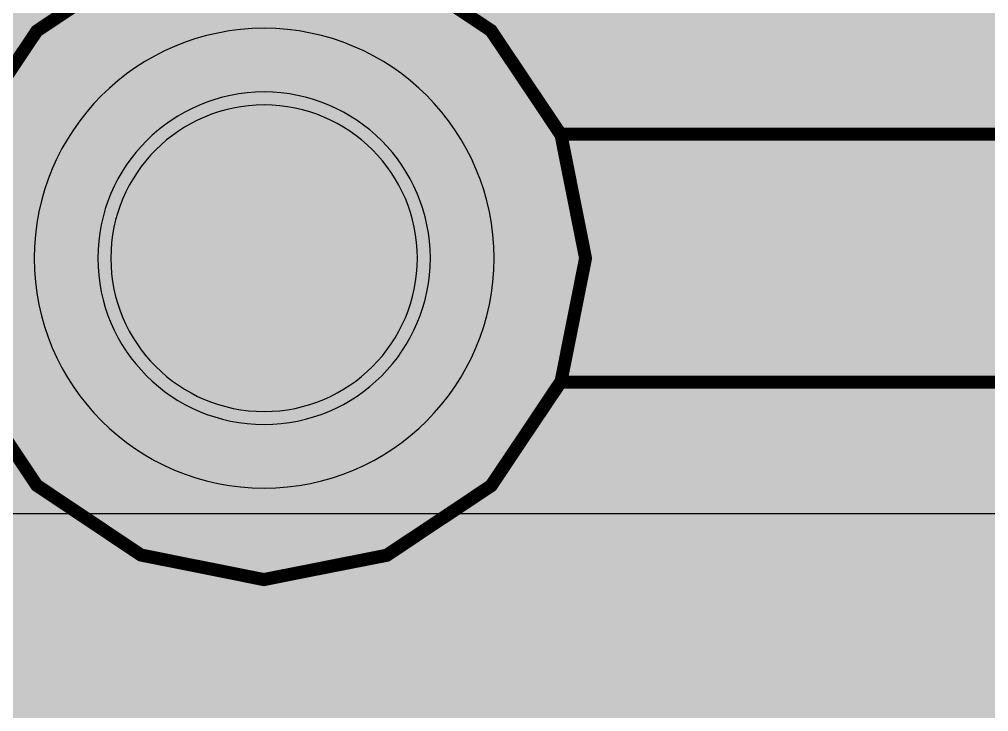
# Model space of a CAD drawing. Header units: millimetres. Extents: x -11 to 223, y -88 to 3.
# Drawn here: x 19.489 to 23.283, y -27.181 to -24.471 of the extents above; entities that cross this region are included whole.
import ezdxf

# ---------------------------------------------------------------- set-up
doc = ezdxf.new("R2010")
doc.units = ezdxf.units.MM
doc.header["$MEASUREMENT"] = 0
for name, color, linetype, true_color in [('Bottom-Layer', 7, 'Continuous', 0x0000ff), ('Bottom-Paste-Mask-Layer', 7, 'Continuous', 0x800000), ('Bottom-Solder-Mask-Layer', 7, 'Continuous', 0xaa00ff), ('Hole-Layer', 7, 'Continuous', 0x222222), ('Multi-Layer', 7, 'Continuous', 0xc0c0c0), ('Top-Layer', 7, 'Continuous', 0xff0000), ('Top-Paste-Mask-Layer', 7, 'Continuous', 0x808080), ('Top-Silkscreen-Layer', 7, 'Continuous', 0xffcc00), ('Top-Solder-Mask-Layer', 7, 'Continuous', 0x800080)]:
    doc.layers.add(name, color=color, linetype=linetype, true_color=true_color)

msp = doc.modelspace()

# ---------------------------------------------------------------- hatches: boundary and pattern name
at = {"layer": 'Bottom-Layer'}
for points in [[(-10.3353, 1.9787), (-0.3804, 1.9787), (-0.8458, 1.7267), (-1.1955, 1.3295), (-1.3865, 0.836), (-1.3952, 0.3069), (-1.2205, -0.1927), (-0.8841, -0.6012), (-0.4273, -0.8683), (0.0937, -0.9612), (1.7937, -0.9612), (2.3147, -0.8683), (2.7716, -0.6012), (3.108, -0.1927), (3.2826, 0.3069), (3.2739, 0.836), (3.083, 1.3295), (2.7333, 1.7267), (2.2679, 1.9787), (222.6289, 1.9787), (222.6289, -87.4752), (-10.3353, -87.4752)], [(19.1889, -25.4057), (19.2847, -25.8871), (19.5574, -26.2953), (19.9656, -26.568), (20.447, -26.6638), (20.9285, -26.568), (21.3367, -26.2953), (21.6094, -25.8871), (21.7052, -25.4057), (21.6094, -24.9242), (21.3367, -24.516), (20.9285, -24.2433), (20.447, -24.1475), (19.9656, -24.2433), (19.5574, -24.516), (19.2847, -24.9242)], [(19.847, -25.4057, 1), (21.047, -25.4057, 1)]]:
    msp.add_hatch(color=256, dxfattribs=at).paths.add_polyline_path(points)
at = {"layer": 'Bottom-Paste-Mask-Layer'}
msp.add_hatch(color=256, dxfattribs=at).paths.add_polyline_path([(19.847, -25.4057, 1), (21.047, -25.4057, 1)])
at = {"layer": 'Bottom-Solder-Mask-Layer'}
msp.add_hatch(color=256, dxfattribs=at).paths.add_polyline_path([(19.7962, -25.4057, 1), (21.0978, -25.4057, 1)])
at = {"layer": 'Hole-Layer'}
msp.add_hatch(color=256, dxfattribs=at).paths.add_polyline_path([(19.547, -25.4057, 1), (21.347, -25.4057, 1)])
at = {"layer": 'Multi-Layer'}
msp.add_hatch(color=256, dxfattribs=at).paths.add_polyline_path([(19.847, -25.4057, 1), (21.047, -25.4057, 1)])
msp.add_hatch(color=256, dxfattribs=at).paths.add_polyline_path([(19.847, -25.4057, 1), (21.047, -25.4057, 1)])
msp.add_hatch(color=256, dxfattribs=at).paths.add_polyline_path([(19.847, -25.4057, 1), (21.047, -25.4057, 1)])
at = {"layer": 'Top-Layer'}
for points in [[(-10.3353, 1.9787), (-0.3804, 1.9787), (-0.8458, 1.7267), (-1.1955, 1.3295), (-1.3865, 0.836), (-1.3952, 0.3069), (-1.2205, -0.1927), (-0.8841, -0.6012), (-0.4273, -0.8683), (0.0937, -0.9612), (1.7937, -0.9612), (2.3147, -0.8683), (2.7716, -0.6012), (3.108, -0.1927), (3.2826, 0.3069), (3.2739, 0.836), (3.083, 1.3295), (2.7333, 1.7267), (2.2679, 1.9787), (222.6289, 1.9787), (222.6289, -87.4752), (-10.3353, -87.4752)], [(21.6079, -24.9205), (21.3343, -24.5136), (20.9259, -24.2422), (20.4448, -24.1475), (19.964, -24.2439), (19.5566, -24.5168), (19.2845, -24.9247), (19.1889, -25.4057), (19.2845, -25.8866), (19.5566, -26.2945), (19.964, -26.5674), (20.4448, -26.6638), (20.9259, -26.5691), (21.3343, -26.2977), (21.6079, -25.8908), (25.5215, -25.8908), (25.7071, -25.8539), (25.8645, -25.7487), (28.0332, -23.58), (28.1383, -23.4226), (28.1753, -23.237), (28.1753, -20.4619), (28.4088, -20.3474), (28.5033, -20.105), (28.5033, -19.265), (28.4553, -19.086), (28.3242, -18.9549), (28.1451, -18.9069), (27.2351, -18.9069), (27.056, -18.9549), (26.925, -19.086), (26.877, -19.265), (26.877, -20.105), (26.9714, -20.3474), (27.205, -20.4619), (27.205, -23.036), (25.3205, -24.9205)], [(19.847, -25.4057, 1), (21.047, -25.4057, 1)]]:
    msp.add_hatch(color=256, dxfattribs=at).paths.add_polyline_path(points)
at = {"layer": 'Top-Paste-Mask-Layer'}
msp.add_hatch(color=256, dxfattribs=at).paths.add_polyline_path([(19.847, -25.4057, 1), (21.047, -25.4057, 1)])
at = {"layer": 'Top-Solder-Mask-Layer'}
msp.add_hatch(color=256, dxfattribs=at).paths.add_polyline_path([(19.7962, -25.4057, 1), (21.0978, -25.4057, 1)])

# ---------------------------------------------------------------- linework, layer by layer
at = {"layer": 'Bottom-Layer', "const_width": 0.0508}
msp.add_lwpolyline([(19.1889, -25.4057), (19.2847, -25.8871), (19.5574, -26.2953), (19.9656, -26.568), (20.447, -26.6638), (20.9285, -26.568), (21.3367, -26.2953), (21.6094, -25.8871), (21.7052, -25.4057), (21.6094, -24.9242), (21.3367, -24.516), (20.9285, -24.2433), (20.447, -24.1475), (19.9656, -24.2433), (19.5574, -24.516), (19.2847, -24.9242)], close=True, dxfattribs=at)
at = {"layer": 'Bottom-Layer'}
msp.add_lwpolyline([(19.847, -25.4057, 1), (21.047, -25.4057, 1)], format="xyb", close=True, dxfattribs=at)
at = {"layer": 'Bottom-Paste-Mask-Layer'}
msp.add_lwpolyline([(19.847, -25.4057, 1), (21.047, -25.4057, 1)], format="xyb", close=True, dxfattribs=at)
at = {"layer": 'Bottom-Solder-Mask-Layer'}
msp.add_lwpolyline([(19.7962, -25.4057, 1), (21.0978, -25.4057, 1)], format="xyb", close=True, dxfattribs=at)
at = {"layer": 'Hole-Layer'}
msp.add_lwpolyline([(19.547, -25.4057, 1), (21.347, -25.4057, 1)], format="xyb", close=True, dxfattribs=at)
at = {"layer": 'Multi-Layer'}
msp.add_lwpolyline([(19.847, -25.4057, 1), (21.047, -25.4057, 1)], format="xyb", close=True, dxfattribs=at)
msp.add_lwpolyline([(19.847, -25.4057, 1), (21.047, -25.4057, 1)], format="xyb", close=True, dxfattribs=at)
msp.add_lwpolyline([(19.847, -25.4057, 1), (21.047, -25.4057, 1)], format="xyb", close=True, dxfattribs=at)
at = {"layer": 'Top-Layer', "const_width": 0.0508}
msp.add_lwpolyline([(25.3205, -24.9205), (21.6079, -24.9205), (21.3343, -24.5136), (20.9259, -24.2422), (20.4448, -24.1475), (19.964, -24.2439), (19.5566, -24.5168), (19.2845, -24.9247), (19.1889, -25.4057), (19.2845, -25.8866), (19.5566, -26.2945), (19.964, -26.5674), (20.4448, -26.6638), (20.9259, -26.5691), (21.3343, -26.2977), (21.6079, -25.8908), (25.5215, -25.8908)], dxfattribs=at)
at = {"layer": 'Top-Layer'}
msp.add_lwpolyline([(19.847, -25.4057, 1), (21.047, -25.4057, 1)], format="xyb", close=True, dxfattribs=at)
at = {"layer": 'Top-Paste-Mask-Layer'}
msp.add_lwpolyline([(19.847, -25.4057, 1), (21.047, -25.4057, 1)], format="xyb", close=True, dxfattribs=at)
at = {"layer": 'Top-Silkscreen-Layer', "const_width": 0.0051}
msp.add_lwpolyline([(13.447, -26.4057), (13.447, -12.4056), (27.4471, -12.4056), (27.4471, -26.4057)], close=True, dxfattribs=at)
msp.add_lwpolyline([(13.447, -26.4057), (13.447, -12.4056), (27.4471, -12.4056), (27.4471, -26.4057)], close=True, dxfattribs=at)
at = {"layer": 'Top-Solder-Mask-Layer'}
msp.add_lwpolyline([(19.7962, -25.4057, 1), (21.0978, -25.4057, 1)], format="xyb", close=True, dxfattribs=at)

doc.saveas('drawing.dxf')
